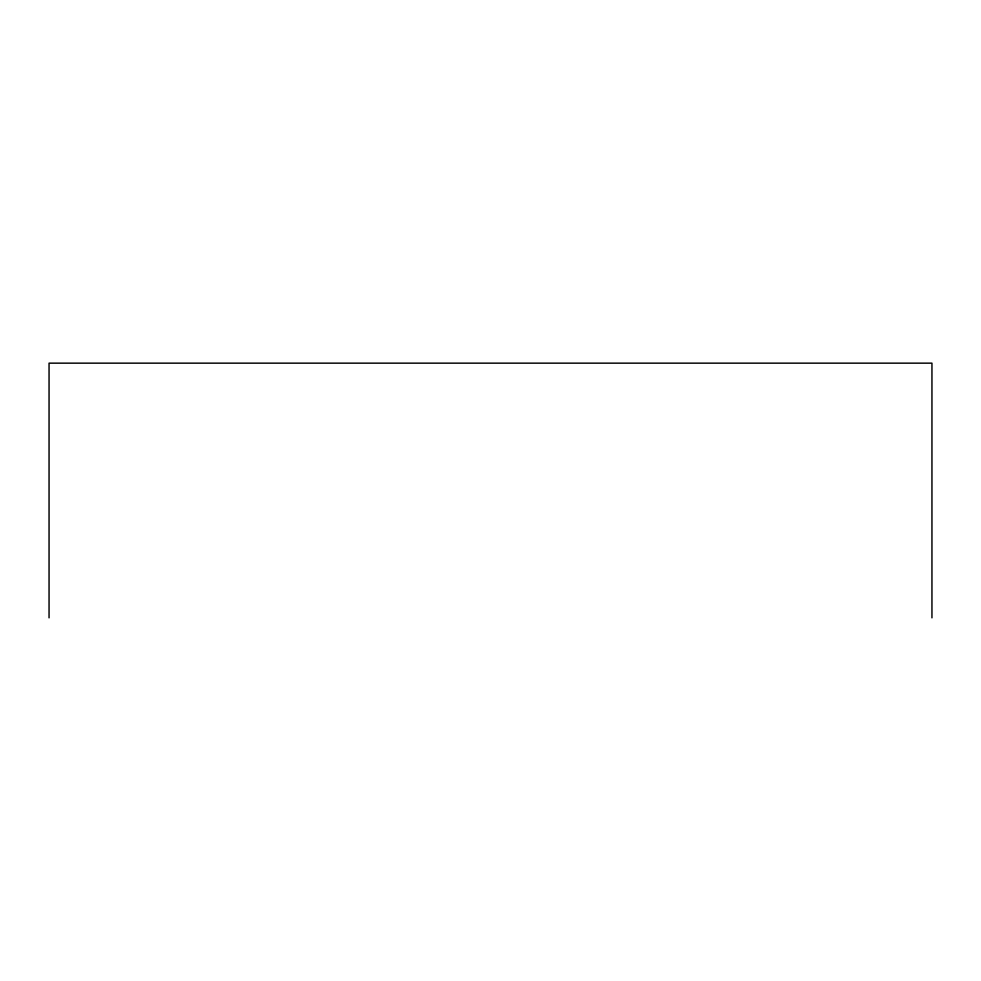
<?xml version="1.0" encoding="UTF-8"?>
<svg xmlns="http://www.w3.org/2000/svg" width="981" height="981" viewBox="0 0 981 981"><rect width="100%" height="100%" fill="white"/><g stroke="black" fill="none" stroke-linecap="round" stroke-linejoin="round"><path stroke-width="1.47" d="M931.95 617.846L931.95 363.154L49.05 363.154L49.05 617.846"/></g></svg>
